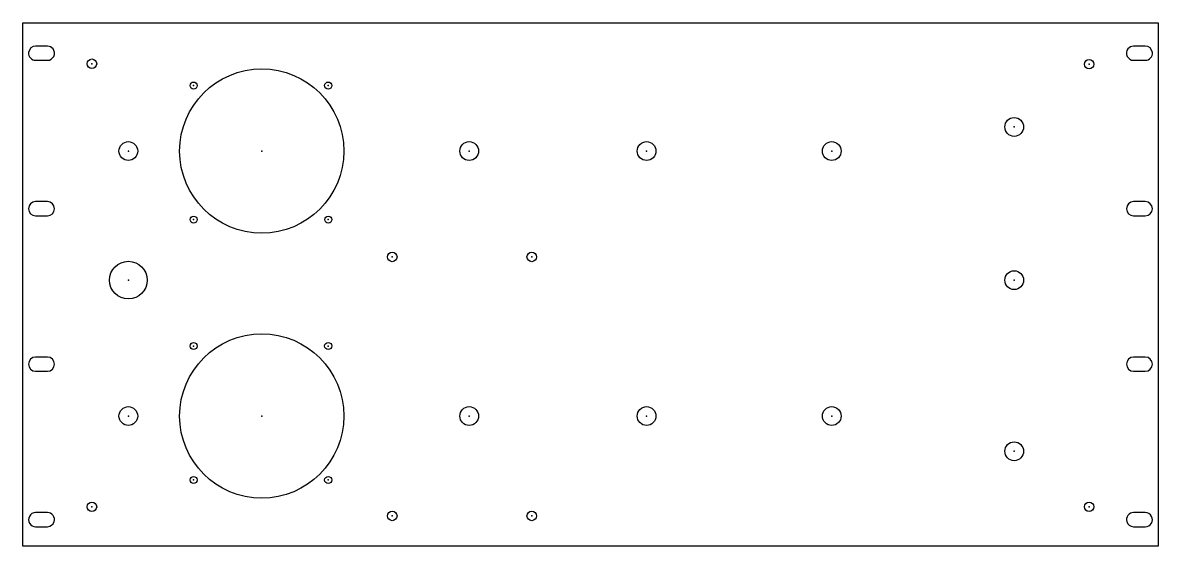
# Model space of a CAD drawing. Header units: millimetres. Extents: x -241 to 241, y -111 to 111.
import ezdxf

# ---------------------------------------------------------------- set-up
doc = ezdxf.new("R2010")
doc.units = ezdxf.units.MM
doc.layers.get('0').update_dxf_attribs({"linetype": 'CONTINUOUS'})

msp = doc.modelspace()

# ---------------------------------------------------------------- linework, layer by layer
msp.add_lwpolyline([(241.3, -111.12), (-241.3, -111.12), (-241.3, -107.32), (-241.3, -98.43), (-241.3, 98.48), (-241.3, 107.37), (-241.3, 111.12), (241.3, 111.12)], close=True)
for points in [[(-230.8, 95.18, 0.622069), (-228.42, 100.01, 0.232993), (-230.8, 101.18), (-235.8, 101.18, 0.38517), (-238.78, 98.48, 0.443866), (-235.8, 95.18)], [(235.79, 95.18, 0.443866), (238.78, 98.48, 0.38517), (235.79, 101.18), (230.79, 101.18, 0.232993), (228.41, 100.01, 0.622069), (230.79, 95.18)], [(-230.8, 29.18, 1), (-230.8, 35.18), (-235.8, 35.18, 1), (-235.8, 29.18)], [(235.79, 29.18, 1), (235.79, 35.18), (230.79, 35.18, 1), (230.79, 29.18)], [(-230.8, -36.82, 1), (-230.8, -30.82), (-235.8, -30.82, 1), (-235.8, -36.82)], [(235.79, -36.82, 1), (235.79, -30.82), (230.79, -30.82, 1), (230.79, -36.82)], [(-227.92, -100.66, 0.499844), (-230.8, -96.82), (-235.8, -96.82, 0.278763), (-238.46, -98.43, 0.564012), (-235.8, -102.82), (-230.8, -102.82, 0.333472)], [(235.79, -102.82, 0.564012), (238.45, -98.43, 0.278763), (235.79, -96.82), (230.79, -96.82, 0.499844), (227.91, -100.66, 0.333472), (230.79, -102.82)]]:
    msp.add_lwpolyline(points, format="xyb", close=True)
for centre, radius in [((-211.87, 93.74), 2), ((211.9, 93.53), 2), ((-139.72, 56.65), 34.88), ((-168.68, 84.46), 1.5), ((-111.48, 84.46), 1.5), ((180.07, 66.89), 3.99), ((-196.41, 56.65), 3.99), ((-51.55, 56.65), 3.99), ((23.84, 56.65), 3.99), ((102.52, 56.65), 3.99), ((-168.68, 27.55), 1.5), ((-111.43, 27.55), 1.5), ((-196.41, 1.85), 8), ((-84.23, 11.68), 2), ((-25, 11.68), 2), ((180.07, 1.85), 3.99), ((-139.72, -55.83), 34.88), ((-168.68, -26.11), 1.5), ((-111.48, -26.11), 1.5), ((-196.41, -55.83), 3.99), ((-51.55, -55.83), 3.99), ((23.84, -55.83), 3.99), ((102.52, -55.83), 3.99), ((180.07, -70.81), 3.99), ((-168.68, -82.99), 1.5), ((-111.48, -82.99), 1.5), ((-211.87, -94.34), 2), ((-84.23, -98.27), 2), ((-25, -98.27), 2), ((211.9, -94.34), 2)]:
    msp.add_circle(centre, radius)
for p in [(-211.87, 93.74), (211.9, 93.53), (-168.68, 84.46), (-111.48, 84.46), (180.07, 66.89), (-196.41, 56.65), (-139.72, 56.65), (-51.55, 56.65), (23.84, 56.65), (102.52, 56.65), (-168.68, 27.55), (-111.43, 27.55), (-84.23, 11.68), (-25, 11.68), (-196.41, 1.85), (180.07, 1.85), (-168.68, -26.11), (-111.48, -26.11), (-196.41, -55.83), (-139.72, -55.83), (-51.55, -55.83), (23.84, -55.83), (102.52, -55.83), (180.07, -70.81), (-168.68, -82.99), (-111.48, -82.99), (-211.87, -94.34), (211.9, -94.34), (-84.23, -98.27), (-25, -98.27)]:
    msp.add_point(p)

doc.saveas('drawing.dxf')
